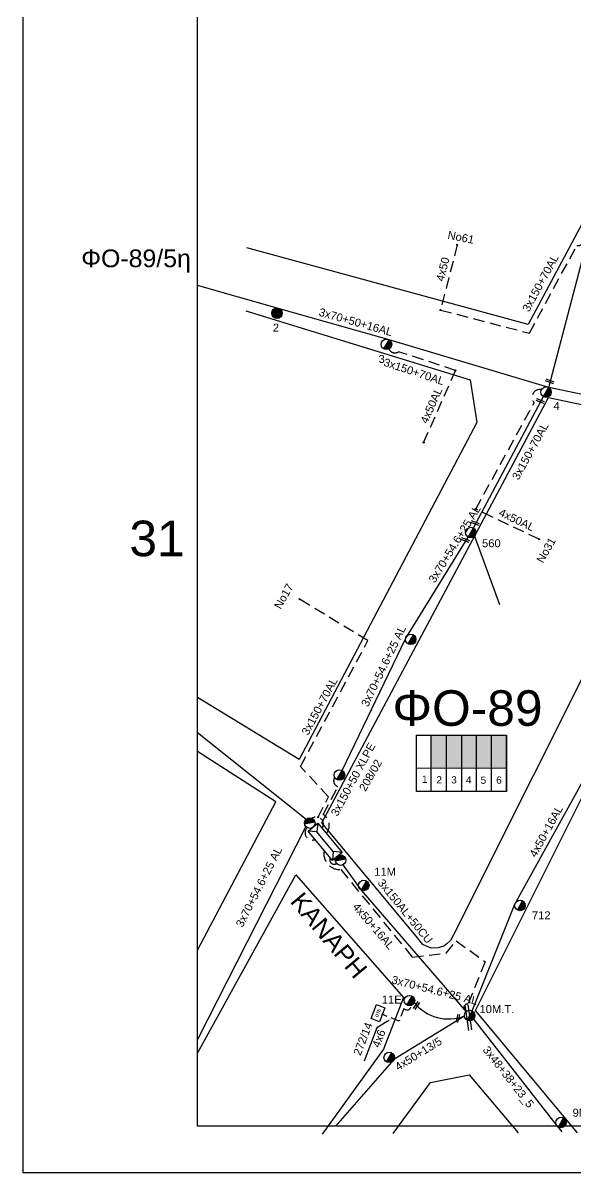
# Model space of a CAD drawing. Header units: millimetres. Extents: x 1020 to 3238, y 796 to 1818.
# Drawn here: x 1019.9 to 1144.2, y 796.3 to 1055 of the extents above; entities that cross this region are included whole.
import ezdxf
from ezdxf import colors
from ezdxf.entities.mleader import LeaderData, LeaderLine
from ezdxf.enums import TextEntityAlignment as Align
from ezdxf.math import Vec2, Vec3

# ---------------------------------------------------------------- set-up
doc = ezdxf.new("R2010")
doc.units = ezdxf.units.MM
doc.linetypes.add('DASHED', pattern=[19.05, 12.7, -6.35])
for name, color, linetype, lineweight in [('3x150+50 XLPE', 7, 'SYN_LINE', 30), ('3x150+70AL', 7, 'DASHED', 30), ('3x150AL+50CU', 7, 'Continuous', 30), ('3x48+38+23_5', 7, 'Continuous', 30), ('3x70+50+16AL', 7, 'Continuous', 30), ('3x70+54.6+25 AL', 7, 'SYN_LINE', 30), ('4x16', 7, 'Continuous', 30), ('4x50', 7, 'Continuous', 30), ('4x50+13_5', 7, 'Continuous', 30), ('4x50+16AL', 7, 'Continuous', 30), ('4x50AL', 7, 'Continuous', 30), ('Υπόβαθρο ΔΕΗ', 7, 'Continuous', 30)]:
    doc.layers.add(name, color=color, linetype=linetype, lineweight=lineweight)
for name, color, linetype in [('Pillar OTE', 7, 'Continuous'), ('text οδών', 7, 'Continuous'), ('text_kalodion', 7, 'Continuous'), ('Ασφαλειοκιβώτια Χ.Τ 9 αναχωρήσεων', 7, 'Continuous'), ('Επιγραφές - Σχήματα', 7, 'Continuous'), ('Μηχανική τομή', 7, 'Continuous'), ('Στύλος Ξύλινος', 7, 'Continuous'), ('Στύλος Ξύλινος @ 1', 7, 'Continuous'), ('Στύλος ΦΜ', 7, 'Continuous'), ('Στύλος ΦΜ @ 1', 7, 'Continuous'), ('Συνδέσεις', 7, 'Continuous'), ('Τομή', 7, 'Continuous'), ('Υποσταθμός εναέριος 2 στύλων', 7, 'Continuous'), ('Υποσταθμός πόλεως', 7, 'Continuous'), ('Υπόγεια καλώδια Παροχών ΧΤ   4x6', 7, 'DASHED')]:
    doc.layers.add(name, color=color, linetype=linetype)
doc.styles.add('arial', font='arial.ttf')
doc.styles.get("Standard").update_dxf_attribs({"font": 'arial.ttf'})
doc.linetypes.add('SYN_LINE', pattern='A,0.5,-0.0001,["/\\/\\/\\/",Standard,S=0.1,R=0,X=0,Y=-0.05],-0.25', length=0.7501)

# ---------------------------------------------------------------- blocks, each defined once
blk = doc.blocks.new('ΥΠΑΡΧΩΝ ΤΣΙΜΕΝΤΕΝΙΟΣ ΣΤΥΛΟΣ')
at = {"layer": 'Στύλος ΦΜ'}
blk.add_hatch(color=7, dxfattribs=at).paths.add_polyline_path([(-1.29, -2.28, 0.574793), (2.62, 0, 0.268822), (1.3, 2.27)])
at = {"layer": 'Στύλος ΦΜ', "color": 7}
blk.add_line((-1.29, -2.28), (1.3, 2.27), dxfattribs=at)
blk.add_circle((0, 0), 2.62, dxfattribs=at)
at = {"layer": 'Στύλος ΦΜ', "flags": 4}
for tag, p in [('ΑΡΙΘΜΟΣ', (-4.68, 8.05)), ('ΤΥΠΟΣ', (-4.91, 3.03))]:
    blk.add_attdef(tag, p, '', height=4, dxfattribs=at)
blk = doc.blocks.new('ΥΠΟΣΤΑΘΜΟΣ ΕΝΑΕΡΙΟΣ ΕΠΙ 2 ΣΤΥΛΩΝ')
at = {"layer": 'Υποσταθμός εναέριος 2 στύλων', "linetype": 'Continuous'}
for points in [[(-11.97, -2.11, 0.574793), (-8.45, -0.07, 0.268822), (-9.64, 1.98)], [(9.68, -2.15, 0.574793), (13.19, -0.1, 0.268822), (12.01, 1.95)]]:
    blk.add_hatch(color=256, dxfattribs=at).paths.add_polyline_path(points)
for p, q in [((-11.97, -2.11), (-9.64, 1.98)), ((9.68, -2.15), (12.01, 1.95))]:
    blk.add_line(p, q, dxfattribs=at)
for centre in [(-10.81, -0.07), (10.84, -0.1)]:
    blk.add_circle(centre, 2.36, dxfattribs=at)
at = {"layer": 'Υποσταθμός πόλεως', "linetype": 'Continuous', "ltscale": 40}
blk.add_lwpolyline([(-8.57, 2.82), (8.57, 2.82), (8.57, -2.82), (-8.57, -2.82)], close=True, dxfattribs=at)
for points in [[(-5.75, 0), (-8.57, 2.82)], [(-8.57, -2.82), (-5.75, 0)], [(-5.75, 0), (5.75, 0)], [(5.75, 0), (8.57, 2.82)], [(8.57, -2.82), (5.75, 0)]]:
    blk.add_lwpolyline(points, dxfattribs=at)
at = {"layer": 'Υποσταθμός εναέριος 2 στύλων', "ltscale": 40, "flags": 1}
for tag, p in [('ΜΕΤΑΣΧΗΜΑΤΙΣΜΟΣ', (14.09, 2.51)), ('ΙΣΧΥΣ', (14.07, -0.28)), ('ΑΡΙΘΜΟΣ', (14.19, -3))]:
    blk.add_attdef(tag, p, '', height=1.8, dxfattribs=at)
blk = doc.blocks.new('ΥΠΑΡΧΩΝ ΞΥΛΙΝΟΣ ΣΤΥΛΟΣ')
at = {"layer": 'Στύλος Ξύλινος'}
h = blk.add_hatch(color=7, dxfattribs=at)
h.paths.add_polyline_path([(-2.62, 0, 0.270008), (-1.29, -2.28), (1.3, 2.27, 0.576266)])
h.paths.add_polyline_path([(-1.29, -2.28, 0.574793), (2.62, 0, 0.268822), (1.3, 2.27)])
at = {"layer": 'Στύλος Ξύλινος', "color": 7}
blk.add_line((-1.29, -2.28), (1.3, 2.27), dxfattribs=at)
blk.add_circle((0, 0), 2.62, dxfattribs=at)
at = {"layer": 'Στύλος Ξύλινος', "flags": 4}
for tag, p in [('ΑΡΙΘΜΟΣ', (-4.91, 8.6)), ('ΤΥΠΟΣ', (-4.85, 3.39))]:
    blk.add_attdef(tag, p, '', height=4, dxfattribs=at)
blk = doc.blocks.new('_ΣΥΝΔΕΣΗ')
at = {"layer": 'Συνδέσεις', "linetype": 'SYN_LINE', "ltscale": 40}
blk.add_hatch(color=256, dxfattribs=at).paths.add_polyline_path([(0.5, 0, 1), (-0.5, 0, 1)])
at = {"layer": 'Συνδέσεις'}
blk.add_circle((0, 0), 0.5, dxfattribs=at)
blk = doc.blocks.new('ΤΟΜΗ')
at = {"layer": 'Τομή', "ltscale": 40}
for p, q in [((-5.7, 0), (17.1, 0)), ((-5.7, -2.8), (17.1, -2.8))]:
    blk.add_line(p, q, dxfattribs=at)
blk = doc.blocks.new('ΜΗΧΑΝΙΚΗ ΤΟΜΗ')
at = {"layer": 'Μηχανική τομή', "ltscale": 40}
for p, q in [((-1.9, 0.8), (5.7, 0.8)), ((-1.9, -0.8), (5.7, -0.8))]:
    blk.add_line(p, q, dxfattribs=at)
blk = doc.blocks.new('PILLAR ΟΤΕ')
at = {"layer": 'Pillar OTE', "ltscale": 40}
blk.add_lwpolyline([(-3.31, 2.02), (3.39, 2.02), (3.39, -1.99), (-3.31, -1.99)], close=True, dxfattribs=at)
at = {"layer": 'Pillar OTE', "insert": (-1.81, 0.71), "char_height": 1.3575, "width": 109.961, "attachment_point": 1}
blk.add_mtext('{\\fArial|b1|i0|c161|p34;OTE}', dxfattribs=at)

msp = doc.modelspace()

# ---------------------------------------------------------------- hatches: boundary and pattern name
at = {"layer": 'Ασφαλειοκιβώτια Χ.Τ 9 αναχωρήσεων', "lineweight": -3}
for color, points in [(1, [(1115.14, 894.75), (1111.7, 894.75), (1111.7, 887.39), (1115.14, 887.39)]), (5, [(1115.14, 887.39), (1118.58, 887.39), (1118.58, 894.75), (1115.14, 894.75)]), (2, [(1121.88, 894.75), (1118.58, 894.75), (1118.58, 887.39), (1121.88, 887.38)]), (27, [(1121.88, 887.38), (1125.26, 887.38), (1125.26, 894.75), (1121.88, 894.75)]), (85, [(1125.26, 887.38), (1128.66, 887.38), (1128.66, 894.75), (1125.26, 894.75)])]:
    msp.add_hatch(color=color, dxfattribs=at).paths.add_polyline_path(points)

# ---------------------------------------------------------------- linework, layer by layer
at = {"lineweight": -3}
msp.add_lwpolyline([(1059.16, 1801.46), (3011.12, 1801.46), (3011.12, 806.84), (1059.16, 806.84)], close=True, dxfattribs=at)
at = {"layer": '3x150+50 XLPE', "color": 27, "linetype": 'DASHED', "lineweight": -3, "ltscale": 0.2}
msp.add_lwpolyline([(1088.1, 872.66, 0.47008), (1087.38, 876.95), (1090.74, 883.21, -0.525957), (1090.02, 885.28, -4.764078)], format="xyb", dxfattribs=at)
at = {"layer": '3x150+70AL', "color": 27, "linetype": 'DASHED', "lineweight": -3, "ltscale": 0.2}
for points in [[(1113.79, 990.42), (1133.76, 985.22), (1144.46, 1004.95, 0.504468), (1146, 1006.27, -2.698707)], [(1117.17, 976.82), (1104.37, 981.05, -0.46334), (1102.17, 981.66, -8.910389)], [(1121.7, 945.63), (1134.85, 969.57, -0.725437), (1136.48, 972.52, 10.977913)]]:
    msp.add_lwpolyline(points, format="xyb", dxfattribs=at)
at = {"layer": '3x150+70AL', "color": 5, "linetype": 'DASHED', "lineweight": -3, "ltscale": 0.2}
msp.add_lwpolyline([(1086.27, 876.32), (1088.6, 880.87), (1082.29, 887.74), (1097.46, 916.04), (1082.07, 925.38)], dxfattribs=at)
msp.add_lwpolyline([(1084.89, 876.06, -0.859934), (1087.15, 873.81, 2.029417)], format="xyb", dxfattribs=at)
at = {"layer": '3x150AL+50CU', "color": 85, "linetype": 'DASHED', "lineweight": -3, "ltscale": 0.2}
msp.add_lwpolyline([(1087.63, 868.82, 0.498142), (1091.37, 864.55), (1107.42, 844.85), (1115.04, 845.72), (1117.28, 848.52), (1123.85, 843.79), (1119.96, 834.26, 1.058311), (1119.76, 832.71, 5.725183)], format="xyb", dxfattribs=at)
at = {"layer": '3x150AL+50CU', "color": 2, "linetype": 'DASHED', "lineweight": -3, "ltscale": 0.2}
msp.add_arc((1084.94, 872.8), 1.62, 133.8339, 292.8491, dxfattribs=at)
at = {"layer": '3x150AL+50CU', "color": 1, "linetype": 'DASHED', "lineweight": -3, "ltscale": 0.2}
msp.add_arc((1089.88, 866.71), 0.985, 152.3887, 302.9026, dxfattribs=at)
at = {"layer": '3x48+38+23_5', "color": 85, "lineweight": -3, "ltscale": 0.2}
msp.add_lwpolyline([(1121.18, 830.86), (1140.02, 806.84), (1141.06, 805.52)], dxfattribs=at)
at = {"layer": '3x70+50+16AL', "color": 27, "lineweight": -3, "ltscale": 0.2}
for points in [[(1138.11, 972.99), (1146.86, 1006.15)], [(1183.88, 963.41), (1138.11, 972.99), (1102.22, 983.73), (1077.62, 990.72), (1059.16, 995.97)]]:
    msp.add_lwpolyline(points, dxfattribs=at)
at = {"layer": '3x70+54.6+25 AL', "color": 27, "linetype": 'SYN_LINE', "lineweight": -3, "ltscale": 20}
for points in [[(1121.19, 941.4), (1136.94, 970.94)], [(1091.66, 886.84), (1105.92, 916.46), (1120.02, 939.35)]]:
    msp.add_lwpolyline(points, dxfattribs=at)
at = {"layer": '3x70+54.6+25 AL', "color": 5, "linetype": 'SYN_LINE', "lineweight": -3, "ltscale": 20}
msp.add_lwpolyline([(1083.57, 875.82), (1059.16, 895.28)], dxfattribs=at)
at = {"layer": '3x70+54.6+25 AL', "color": 2, "linetype": 'SYN_LINE', "lineweight": -3, "ltscale": 20}
msp.add_lwpolyline([(1083.52, 874.21), (1059.16, 826.32)], dxfattribs=at)
at = {"layer": '3x70+54.6+25 AL', "color": 1, "linetype": 'SYN_LINE', "lineweight": -3, "ltscale": 10}
msp.add_arc((1115.58, 840.75), 9.83, 218.5516, 291.4603, dxfattribs=at)
at = {"layer": '4x16', "color": 27, "linetype": 'SYN_LINE', "lineweight": -3, "ltscale": 20}
msp.add_lwpolyline([(1121.44, 939.55), (1127.02, 924.18)], dxfattribs=at)
at = {"layer": '4x50', "color": 27, "linetype": 'DASHED', "lineweight": -3, "ltscale": 0.2}
msp.add_lwpolyline([(1117.55, 1005.1), (1113.79, 990.42)], dxfattribs=at)
at = {"layer": '4x50+13_5', "color": 1, "lineweight": -3, "ltscale": 0.2}
msp.add_lwpolyline([(1119.18, 831.59), (1103.33, 821.79), (1090.18, 806.84)], dxfattribs=at)
at = {"layer": '4x50+16AL', "color": 85, "lineweight": -3, "ltscale": 0.2}
msp.add_lwpolyline([(1120.94, 832.72), (1130.53, 856.74), (1152.97, 897.43)], dxfattribs=at)
at = {"layer": '4x50+16AL', "color": 1, "lineweight": -3, "ltscale": 0.2}
msp.add_lwpolyline([(1091.83, 865.59), (1095.96, 859.93), (1119.53, 832.53)], dxfattribs=at)
at = {"layer": '4x50AL', "color": 27, "linetype": 'DASHED', "lineweight": -3, "ltscale": 0.2}
for points in [[(1109.99, 960.62), (1117.17, 976.82)], [(1135.95, 938.85), (1121.7, 945.63)]]:
    msp.add_lwpolyline(points, dxfattribs=at)
at = {"layer": 'Pillar OTE', "lineweight": -3, "ltscale": 40}
for points in [[(1108.37, 882.11), (1108.37, 894.76), (1128.66, 894.75), (1128.66, 882.1), (1108.37, 882.12)], [(1111.7, 882.11), (1111.7, 894.75)], [(1115.14, 882.11), (1115.14, 894.75)], [(1118.58, 882.11), (1118.58, 894.75)], [(1121.88, 882.1), (1121.88, 894.75)], [(1125.26, 882.1), (1125.26, 894.75)], [(1128.66, 882.1), (1128.66, 894.75)], [(1108.37, 887.4), (1128.66, 887.38)]]:
    msp.add_lwpolyline(points, dxfattribs=at)
at = {"layer": 'Επιγραφές - Σχήματα', "lineweight": -3}
msp.add_lwpolyline([(1019.92, 1815.41), (3237.54, 1815.41), (3238.24, 796.27), (1019.92, 796.27)], close=True, dxfattribs=at)
at = {"layer": 'Υπόβαθρο ΔΕΗ', "color": 7, "lineweight": -3}
for points in [[(1059.16, 1059.45), (1105.05, 1125.22), (1187.81, 1088.96), (1133.49, 987.14), (1070.24, 1004.43)], [(1070.03, 990.25), (1120.42, 974.75), (1121.96, 965.12), (1082, 889.3), (1059.16, 903.26)], [(1059.16, 846.39), (1076.77, 879.74), (1059.16, 891.08)], [(1144.57, 805.34), (1121.65, 832.82), (1134.88, 859.23), (1149.97, 889.49), (1237.23, 848.93), (1213.45, 805.18)], [(1059.16, 823.21), (1081.23, 863.36), (1105.45, 835.75), (1100.94, 824.12), (1087.16, 805)], [(1103.13, 805.18), (1111.56, 816.61), (1120.23, 818.34), (1131.23, 805.28)]]:
    msp.add_lwpolyline(points, dxfattribs=at)
msp.add_lwpolyline([(1138.04, 970.71), (1169.16, 964.14), (1170.17, 963.7), (1170.78, 963.23), (1171.35, 962.41), (1171.71, 961.63), (1171.74, 960.98), (1171.79, 960.16), (1171.72, 959.32), (1171.51, 958.68), (1171.07, 958.07), (1170.62, 957.5), (1116.65, 849.69), (1116, 848.58), (1115.23, 847.82), (1114.56, 847.34), (1113.25, 846.91), (1111.67, 846.83), (1110.76, 847.25), (1109.83, 847.65), (1108.64, 849.15), (1087.1, 875.07)], close=True, dxfattribs=at)
at = {"layer": 'Υπόγεια καλώδια Παροχών ΧΤ   4x6', "color": 1, "linetype": 'DASHED', "lineweight": -3, "ltscale": 0.15}
msp.add_lwpolyline([(1107, 834.37, -0.9736), (1105.57, 833.29), (1104.47, 830.46), (1100.59, 831.97)], format="xyb", dxfattribs=at)

# ---------------------------------------------------------------- block references
at = {"layer": 'Pillar OTE', "xscale": 0.4999999999999999, "yscale": 0.4999999999999999, "zscale": 0.4999999999999999, "rotation": 68.99999999999999}
msp.add_blockref('PILLAR ΟΤΕ', (1099.72, 832.2), dxfattribs=at)
at = {"layer": 'Μηχανική τομή', "lineweight": -3}
for p, xscale, yscale, zscale, rotation in [((1138.79, 974.15), 0.2499999999999677, 0.2499999999999677, 0.2499999999999677, 159.1723232126031), ((1136.67, 969.76), 0.2499999999999677, 0.2499999999999677, 0.2499999999999677, 159.1723232126031), ((1122.03, 942.32), 0.2499999999999677, 0.2499999999999677, 0.2499999999999677, 159.1723232126031), ((1119.85, 938.5), 0.2499999999999677, 0.2499999999999677, 0.2499999999999677, 159.1723232126031), ((1108.16, 833.57), 0.2499999999999678, 0.2499999999999678, 0.2499999999999678, 55.63628129801271), ((1117.63, 830.6), 0.2499999999999677, 0.2499999999999677, 0.2499999999999677, 76.76918095440216)]:
    msp.add_blockref('ΜΗΧΑΝΙΚΗ ΤΟΜΗ', p, dxfattribs=dict(at, xscale=xscale, yscale=yscale, zscale=zscale, rotation=rotation))
at = {"layer": 'Στύλος Ξύλινος @ 1', "lineweight": -3, "ltscale": 40}
ref = msp.add_blockref('ΥΠΑΡΧΩΝ ΞΥΛΙΝΟΣ ΣΤΥΛΟΣ', (1077.03, 989.7), dxfattribs=dict(at, xscale=0.4499999999998261, yscale=0.4499999999998261, zscale=0.4499999999998261))
ref.add_attrib('ΤΥΠΟΣ', '2', (1076.09, 985.57), dxfattribs={"layer": 'Στύλος Ξύλινος', "height": 1.8, "rotation": 360, "flags": 4})
at = {"layer": 'Στύλος ΦΜ @ 1', "lineweight": -3, "ltscale": 40}
ref = msp.add_blockref('ΥΠΑΡΧΩΝ ΤΣΙΜΕΝΤΕΝΙΟΣ ΣΤΥΛΟΣ', (1101.63, 982.71), dxfattribs=dict(at, xscale=0.4499999999998904, yscale=0.4499999999998904, zscale=0.4499999999998904))
ref.add_attrib('ΤΥΠΟΣ', '3', (1099.86, 978.52), dxfattribs={"layer": 'Στύλος ΦΜ', "height": 1.8, "flags": 4})
ref = msp.add_blockref('ΥΠΑΡΧΩΝ ΤΣΙΜΕΝΤΕΝΙΟΣ ΣΤΥΛΟΣ', (1137.52, 971.96), dxfattribs=dict(at, xscale=0.4499999999998904, yscale=0.4499999999998904, zscale=0.4499999999998904))
ref.add_attrib('ΤΥΠΟΣ', '4', (1139.18, 967.95), dxfattribs={"layer": 'Στύλος ΦΜ', "height": 1.8, "flags": 4})
ref = msp.add_blockref('ΥΠΑΡΧΩΝ ΤΣΙΜΕΝΤΕΝΙΟΣ ΣΤΥΛΟΣ', (1120.6, 940.37), dxfattribs=dict(at, xscale=0.4499999999998979, yscale=0.4499999999998979, zscale=0.4499999999998979))
ref.add_attrib('ΤΥΠΟΣ', '560', (1123.12, 937.05), dxfattribs={"layer": 'Στύλος ΦΜ', "height": 1.8, "flags": 4})
for p, xscale, yscale, zscale in [((1107.09, 916.34), 0.4499999999998781, 0.4499999999998781, 0.4499999999998781), ((1091.07, 885.82), 0.4499999999998781, 0.4499999999998781, 0.4499999999998781), ((1102.26, 822.28), 0.4499999999998112, 0.4499999999998112, 0.4499999999998112)]:
    msp.add_blockref('ΥΠΑΡΧΩΝ ΤΣΙΜΕΝΤΕΝΙΟΣ ΣΤΥΛΟΣ', p, dxfattribs=dict(at, xscale=xscale, yscale=yscale, zscale=zscale))
ref = msp.add_blockref('ΥΠΑΡΧΩΝ ΤΣΙΜΕΝΤΕΝΙΟΣ ΣΤΥΛΟΣ', (1096.54, 860.96), dxfattribs=dict(at, xscale=0.4499999999998245, yscale=0.4499999999998245, zscale=0.4499999999998245))
ref.add_attrib('ΤΥΠΟΣ', '11M', (1098.88, 863.14), dxfattribs={"layer": 'Στύλος ΦΜ', "height": 1.8, "rotation": 360, "flags": 4})
ref = msp.add_blockref('ΥΠΑΡΧΩΝ ΤΣΙΜΕΝΤΕΝΙΟΣ ΣΤΥΛΟΣ', (1131.67, 856.46), dxfattribs=dict(at, xscale=0.4499999999998245, yscale=0.4499999999998245, zscale=0.4499999999998245))
ref.add_attrib('ΤΥΠΟΣ', '712', (1134.34, 853.34), dxfattribs={"layer": 'Στύλος ΦΜ', "height": 1.8, "rotation": 360, "flags": 4})
ref = msp.add_blockref('ΥΠΑΡΧΩΝ ΤΣΙΜΕΝΤΕΝΙΟΣ ΣΤΥΛΟΣ', (1106.8, 835.05), dxfattribs=dict(at, xscale=0.4499999999998112, yscale=0.4499999999998112, zscale=0.4499999999998112))
ref.add_attrib('ΤΥΠΟΣ', '11E', (1100.58, 834.4), dxfattribs={"layer": 'Στύλος ΦΜ', "height": 1.8, "flags": 4})
ref = msp.add_blockref('ΥΠΑΡΧΩΝ ΤΣΙΜΕΝΤΕΝΙΟΣ ΣΤΥΛΟΣ', (1120.35, 831.69), dxfattribs=dict(at, xscale=0.4499999999998112, yscale=0.4499999999998112, zscale=0.4499999999998112))
ref.add_attrib('ΤΥΠΟΣ', '10M.T.', (1122.55, 832.24), dxfattribs={"layer": 'Στύλος ΦΜ', "height": 1.8, "rotation": 360, "flags": 4})
ref = msp.add_blockref('ΥΠΑΡΧΩΝ ΤΣΙΜΕΝΤΕΝΙΟΣ ΣΤΥΛΟΣ', (1140.89, 807.64), dxfattribs=dict(at, xscale=0.4499999999998112, yscale=0.4499999999998112, zscale=0.4499999999998112))
ref.add_attrib('ΤΥΠΟΣ', '9M.T.', (1143.48, 808.94), dxfattribs={"layer": 'Στύλος ΦΜ', "height": 1.8, "rotation": 360, "flags": 4})
at = {"layer": 'Συνδέσεις', "lineweight": -3, "xscale": 0.25, "yscale": 0.25, "zscale": 0.25}
for p in [(1117.55, 1005.1), (1113.79, 990.43), (1117.17, 976.82), (1110, 960.62), (1121.7, 945.64), (1135.96, 938.85), (1082.07, 925.38), (1086.27, 876.32)]:
    msp.add_blockref('_ΣΥΝΔΕΣΗ', p, dxfattribs=at)
at = {"layer": 'Τομή', "lineweight": -3, "xscale": 0.2499999999999995, "yscale": 0.2499999999999995, "zscale": 0.2499999999999995, "rotation": 98.40776825589755}
msp.add_blockref('ΤΟΜΗ', (1119.94, 829.77), dxfattribs=at)
at = {"layer": 'Υποσταθμός εναέριος 2 στύλων', "lineweight": -3, "xscale": 0.500000000000057, "yscale": 0.500000000000057, "zscale": 0.500000000000057, "rotation": 129.7183102059446}
msp.add_blockref('ΥΠΟΣΤΑΘΜΟΣ ΕΝΑΕΡΙΟΣ ΕΠΙ 2 ΣΤΥΛΩΝ', (1087.83, 870.79), dxfattribs=at)

# ---------------------------------------------------------------- texts
at = {"lineweight": -3, "ltscale": 30, "char_height": 1.63, "width": 11.2573, "attachment_point": 1}
for s, insert in [('1', (1109.62, 885.68)), ('2', (1112.86, 885.54)), ('3', (1116.19, 885.54)), ('4', (1119.49, 885.54)), ('5', (1122.79, 885.46)), ('6', (1126.31, 885.49))]:
    msp.add_mtext(s, dxfattribs=dict(at, insert=insert))
at = {"layer": 'text οδών', "lineweight": -3}
msp.add_text('ΚΑΝΑΡΗ', height=4, rotation=309.8249, dxfattribs=at).set_placement((1088.7, 849.74), align=Align.MIDDLE_CENTER)
at = {"layer": 'text_kalodion', "linetype": 'Continuous', "lineweight": -3, "ltscale": 0.2}
for s, rotation, p in [('4x50', 75.6189, (1114.29, 999.61)), ('3x150+70AL', 61.5136, (1136.25, 996.5)), ('3x70+50+16AL', 344.1355, (1094.73, 987.73)), ('3x150+70AL', 341.7203, (1107.85, 976.56)), ('4x50AL', 66.1137, (1111.72, 968.96)), ('3x150+70AL', 61.2, (1133.95, 958.67)), ('3x70+54.6+25 AL', 58.372, (1116.95, 937.79)), ('4x50AL', 334.5423, (1130.95, 943.22)), ('3x70+54.6+25 AL', 64.2863, (1100.97, 910.32)), ('3x150+70AL', 61.8047, (1086.6, 901.29)), ('3x150+50 XLPE', 61.7853, (1094.14, 884.83)), ('4x50+16AL', 61.1185, (1137.53, 873.16)), ('3x70+54.6+25 AL', 63.0341, (1072.96, 860.65)), ('3x150AL+50CU', 309.158, (1105.85, 855.17)), ('4x50+16AL', 310.6975, (1098.74, 851.82)), ('3x70+54.6+25 AL', 345.6923, (1112.48, 837.38)), ('4x50+13/5', 31.734, (1108.81, 823.07)), ('3x48+38+23_5', 308.1138, (1129.06, 817.9))]:
    msp.add_text(s, height=1.8, rotation=rotation, dxfattribs=at).set_placement(p, align=Align.MIDDLE_CENTER)
at = {"layer": 'Επιγραφές - Σχήματα', "lineweight": -3, "insert": (1033.01, 1004.05), "char_height": 4, "width": 14.2262, "attachment_point": 1}
msp.add_mtext('ΦO-89/5η', dxfattribs=at)
at = {"layer": 'Επιγραφές - Σχήματα', "lineweight": -3, "char_height": 8, "width": 15.5504, "attachment_point": 1, "style": 'arial'}
for s, insert in [('31', (1043.84, 943.04)), ('ΦO-89', (1102.97, 904.87))]:
    msp.add_mtext(s, dxfattribs=dict(at, insert=insert))
at = {"layer": 'Υπόβαθρο ΔΕΗ', "lineweight": -3, "style": 'arial'}
msp.add_text('4x6', height=1.8, rotation=69, dxfattribs=at).set_placement((1099.91, 826.53), align=Align.MIDDLE_CENTER)
at = {"layer": 'Υπόβαθρο ΔΕΗ', "lineweight": -3, "char_height": 1.8, "width": 9.1232, "attachment_point": 1, "style": 'arial'}
for s, insert, rotation in [('No61', (1115.62, 1008.26), 348.5881), ('No31', (1135.26, 934.23), 60.3632), ('No17', (1076.27, 923.86), 60.3827), ('208/02', (1095.36, 882.86), 60.3827), ('272/14', (1094.11, 823.17), 69)]:
    msp.add_mtext(s, dxfattribs=dict(at, insert=insert, rotation=rotation))

# ---------------------------------------------------------------- leaders
at = {"layer": 'Υπόβαθρο ΔΕΗ', "color": 7, "lineweight": -3}
ml = msp.add_multileader_mtext('Standard', dxfattribs=at)
ml.set_content('', color=7)
ml.set_leader_properties()
ml.build(insert=Vec2(0, 0))
ml.multileader.update_dxf_attribs({"arrow_head_size": 1})
ctx = ml.context
ctx.base_point, ctx.arrow_head_size, ctx.plane_origin, ctx.plane_x_axis, ctx.plane_y_axis = Vec3(1095.18, 817.7), 1, Vec3(1102.64, 830.89), Vec3(0.358368, 0.93358), Vec3(-0.93358, 0.358368)
ctx.text_align_type = 2
notes = []
notes.append((ctx, [(0, (1, 1, 0), (1099.48, 828.9), (-0.358368, -0.93358), 8, [(0, [(1102.64, 830.89)], 0, [])])]))
ctx.mtext.insert, ctx.mtext.text_direction, ctx.mtext.rotation, ctx.mtext.alignment, ctx.mtext.flow_direction = Vec3(1094.03, 820.28), Vec3(0.358368, 0.93358), 1.204277, 3, 5
for ctx, leaders in notes:
    for number, flags, end, landing, length, lines in leaders:
        leader = LeaderData()
        leader.index, (leader.has_last_leader_line, leader.has_dogleg_vector, leader.attachment_direction) = number, flags
        leader.last_leader_point, leader.dogleg_vector, leader.dogleg_length = Vec3(end), Vec3(landing), length
        for number, points, colour, breaks in lines:
            line = LeaderLine()
            line.index, line.vertices, line.color, line.breaks = number, Vec3.list(points), colors.encode_raw_color(colour), breaks
            leader.lines.append(line)
        ctx.leaders.append(leader)

doc.saveas('drawing.dxf')
